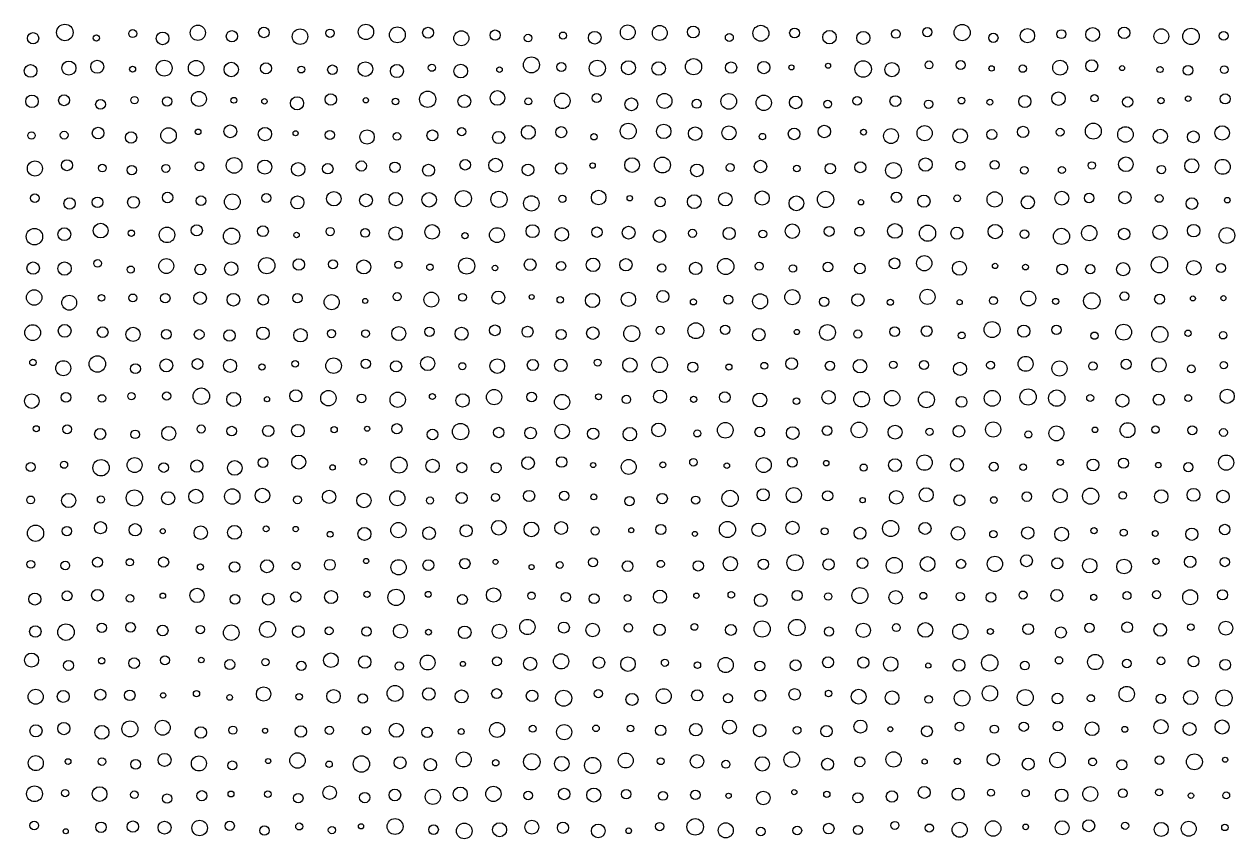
# Model space of a CAD drawing. Extents: x -295 to 305, y -195 to 205.
# Drawn here: x -218.6 to -145.4, y -44.6 to 4.7 of the extents above; entities that cross this region are included whole.
import ezdxf

# ---------------------------------------------------------------- set-up
doc = ezdxf.new("R2010")
doc.units = 0

msp = doc.modelspace()

# ---------------------------------------------------------------- linework, layer by layer
at = {"layer": 'VIA'}
for centre, radius in [((-216.0963, 4.1619), 0.4992), ((-208.0563, 4.1421), 0.4601), ((-204.063, 4.1629), 0.3214), ((-197.8967, 4.1955), 0.4658), ((-195.9965, 4.0166), 0.4809), ((-194.1419, 4.1445), 0.3277), ((-182.0649, 4.1721), 0.4496), ((-180.1279, 4.1339), 0.4499), ((-178.105, 4.1903), 0.3551), ((-174.0175, 4.1112), 0.4819), ((-171.981, 4.13), 0.2971), ((-163.9586, 4.1789), 0.2748), ((-161.8483, 4.1539), 0.4896), ((-157.9024, 3.9655), 0.432), ((-153.9555, 4.0426), 0.4196), ((-152.053, 4.137), 0.344), ((-148.0108, 3.9222), 0.497), ((-218.0188, 3.8089), 0.3429), ((-214.1906, 3.8229), 0.1897), ((-211.9955, 4.0934), 0.2437), ((-210.1917, 3.8032), 0.3856), ((-206.001, 3.9338), 0.341), ((-201.8811, 3.9091), 0.4673), ((-200.0717, 4.1145), 0.2495), ((-192.1287, 3.8093), 0.4541), ((-190.081, 4.0036), 0.3096), ((-188.0941, 3.8216), 0.2316), ((-185.9812, 3.9707), 0.2172), ((-184.0644, 3.841), 0.3811), ((-175.9247, 3.8558), 0.2416), ((-169.8685, 3.8763), 0.4105), ((-167.824, 3.8322), 0.3961), ((-165.8541, 4.0746), 0.2667), ((-159.961, 3.8344), 0.2802), ((-155.845, 4.0578), 0.2716), ((-149.806, 3.9305), 0.45), ((-146.0362, 3.9568), 0.2696), ((-218.1729, 1.8354), 0.383), ((-215.8554, 2.0071), 0.4266), ((-214.1385, 2.0855), 0.3954), ((-210.09, 2.0045), 0.479), ((-208.1642, 2.0031), 0.4681), ((-206.0403, 1.921), 0.436), ((-203.9384, 1.9887), 0.3369), ((-197.9301, 1.9419), 0.443), ((-196.0219, 1.827), 0.3972), ((-193.9109, 2.0247), 0.2142), ((-192.162, 1.823), 0.4107), ((-187.8922, 2.1992), 0.4844), ((-186.0877, 2.0749), 0.2759), ((-183.9083, 1.9916), 0.4891), ((-182.0236, 2.0287), 0.4242), ((-180.1978, 1.9811), 0.4102), ((-178.0871, 2.0885), 0.4896), ((-175.8221, 2.0347), 0.3442), ((-173.8358, 2.0376), 0.3699), ((-172.1688, 2.0509), 0.1529), ((-169.9534, 2.1499), 0.1508), ((-167.833, 1.9481), 0.4966), ((-166.0933, 1.9134), 0.4304), ((-163.8519, 2.1966), 0.2392), ((-161.9425, 2.1849), 0.272), ((-158.1838, 1.9742), 0.223), ((-155.924, 2.0269), 0.4483), ((-154.0128, 2.1411), 0.363), ((-212.0013, 1.9402), 0.179), ((-201.8019, 1.9179), 0.2066), ((-199.9235, 1.9078), 0.286), ((-189.8189, 1.9114), 0.166), ((-160.0689, 1.9828), 0.1639), ((-152.1783, 2.0016), 0.1513), ((-149.8848, 1.9197), 0.1853), ((-148.1929, 1.8684), 0.2923), ((-146.0026, 1.9099), 0.2331), ((-218.087, -0.0061), 0.3778), ((-216.147, 0.0603), 0.3307), ((-213.9424, -0.1925), 0.2957), ((-211.8893, 0.0673), 0.2218), ((-209.9147, -0.0128), 0.2825), ((-207.9956, 0.1383), 0.4525), ((-205.8791, 0.0575), 0.1752), ((-204.033, -0.0071), 0.1642), ((-202.062, -0.1252), 0.3989), ((-200.02, 0.104), 0.3423), ((-197.9026, 0.0577), 0.1609), ((-196.1099, -0.0153), 0.2033), ((-194.1642, 0.119), 0.4915), ((-191.9433, -0.0011), 0.3869), ((-189.9446, 0.1966), 0.4438), ((-188.0781, -0.0111), 0.212), ((-186.0195, 0.0225), 0.4704), ((-183.9446, 0.1959), 0.277), ((-181.8477, -0.1848), 0.3897), ((-179.8492, 0.0173), 0.4555), ((-177.8935, -0.155), 0.274), ((-175.9586, -0.0067), 0.4744), ((-173.844, -0.0975), 0.4643), ((-171.9144, -0.0733), 0.3803), ((-169.9816, -0.1766), 0.2319), ((-168.1907, 0.0287), 0.2601), ((-165.8864, 0.008), 0.3277), ((-163.8768, -0.1834), 0.2546), ((-161.8849, 0.0376), 0.2004), ((-160.1699, -0.0606), 0.1781), ((-158.0606, -0.0202), 0.3673), ((-156.0239, 0.1563), 0.4072), ((-153.8421, 0.178), 0.221), ((-151.8411, -0.0453), 0.308), ((-149.8308, 0.0382), 0.1886), ((-148.1845, 0.1571), 0.1676), ((-145.9433, 0.1403), 0.3043), ((-206.095, -1.8241), 0.3899), ((-188.0751, -1.8823), 0.4205), ((-182.0354, -1.8108), 0.4832), ((-179.8887, -1.8228), 0.4369), ((-170.1815, -1.8286), 0.3795), ((-153.9172, -1.8087), 0.4819), ((-218.1114, -2.0724), 0.224), ((-216.1394, -2.0505), 0.2363), ((-214.0885, -1.9265), 0.3501), ((-212.0977, -2.1918), 0.3442), ((-209.8295, -2.0717), 0.4675), ((-208.0418, -1.8538), 0.1682), ((-204, -1.9847), 0.4024), ((-202.1445, -1.9393), 0.1536), ((-200.0802, -2.0411), 0.2766), ((-197.8291, -2.1629), 0.4361), ((-196.025, -2.1259), 0.231), ((-193.8791, -2.0656), 0.3284), ((-192.1083, -1.8413), 0.245), ((-189.8724, -2.1971), 0.368), ((-186.0873, -1.8717), 0.3334), ((-184.1084, -2.1507), 0.1911), ((-177.9887, -1.9578), 0.4096), ((-175.9472, -1.9124), 0.4265), ((-173.9273, -2.1411), 0.198), ((-172.0084, -1.9768), 0.3504), ((-167.8093, -1.8727), 0.1752), ((-166.1479, -2.1092), 0.4501), ((-164.1189, -1.9313), 0.4592), ((-161.9694, -2.0996), 0.4353), ((-160.0549, -2.0131), 0.2996), ((-158.1612, -1.8551), 0.3385), ((-155.9259, -1.8684), 0.2353), ((-151.9766, -2.0087), 0.4693), ((-149.8657, -2.1229), 0.4244), ((-147.8658, -2.1548), 0.3566), ((-146.1278, -1.9171), 0.4348), ((-217.9076, -4.0699), 0.4554), ((-215.9714, -3.8711), 0.3344), ((-205.8658, -3.8841), 0.4745), ((-204.0103, -3.982), 0.4255), ((-198.1722, -3.9161), 0.3105), ((-191.8945, -3.8448), 0.317), ((-190.0596, -3.8692), 0.4154), ((-181.8035, -3.8632), 0.4459), ((-179.9696, -3.8618), 0.4793), ((-174.0409, -3.9472), 0.3817), ((-164.0609, -3.8298), 0.4037), ((-161.9644, -3.9014), 0.2759), ((-159.8835, -3.8509), 0.2688), ((-154.0073, -3.8837), 0.2251), ((-151.9508, -3.817), 0.4435), ((-147.964, -3.909), 0.428), ((-146.0921, -3.9697), 0.4514), ((-213.8329, -4.0465), 0.2325), ((-212.0551, -4.1667), 0.286), ((-209.9918, -4.0616), 0.2409), ((-207.9605, -3.9366), 0.2687), ((-201.9947, -4.116), 0.4083), ((-200.1995, -4.084), 0.3172), ((-196.1408, -3.9938), 0.3147), ((-194.1092, -4.1748), 0.3621), ((-188.0954, -4.1525), 0.3526), ((-186.0977, -4.0673), 0.3418), ((-184.1909, -3.8889), 0.1646), ((-177.8858, -4.1844), 0.3804), ((-175.8725, -4.0095), 0.242), ((-171.8459, -4.0713), 0.2028), ((-169.8254, -4.0779), 0.3142), ((-168.0067, -3.9939), 0.333), ((-165.9991, -4.1841), 0.474), ((-158.0928, -4.177), 0.2327), ((-155.8204, -4.1603), 0.2119), ((-149.8037, -4.1367), 0.2559), ((-217.9157, -5.865), 0.2566), ((-215.812, -6.1893), 0.3443), ((-214.1251, -6.115), 0.3175), ((-211.9479, -6.1125), 0.3586), ((-209.8869, -5.8241), 0.3178), ((-207.8677, -6.022), 0.292), ((-205.9724, -6.0879), 0.4785), ((-203.9132, -5.8499), 0.2723), ((-202.0391, -6.1227), 0.3937), ((-199.8344, -5.8983), 0.4388), ((-197.8919, -5.994), 0.3856), ((-196.0942, -5.9209), 0.4043), ((-194.0742, -5.962), 0.4368), ((-192.0034, -5.8909), 0.4895), ((-189.8525, -5.9383), 0.4904), ((-187.8952, -6.1797), 0.465), ((-186.0183, -5.9049), 0.2181), ((-183.8252, -5.8246), 0.4424), ((-181.943, -5.8688), 0.1654), ((-180.1023, -6.0929), 0.3025), ((-178.0421, -6.0762), 0.4171), ((-176.1634, -5.9294), 0.407), ((-173.9404, -5.8576), 0.4282), ((-171.8684, -6.1761), 0.4458), ((-170.1086, -5.9417), 0.4938), ((-165.8178, -5.81), 0.3145), ((-164.1587, -6.0449), 0.3721), ((-162.1506, -5.8746), 0.2043), ((-159.8823, -5.9445), 0.4629), ((-157.8754, -6.1159), 0.3969), ((-155.8262, -5.8635), 0.4182), ((-154.1714, -5.8563), 0.2893), ((-152.0112, -5.831), 0.3732), ((-149.9352, -5.8799), 0.2353), ((-147.9599, -6.194), 0.3528), ((-145.8175, -5.9868), 0.169), ((-167.9645, -6.1124), 0.1588), ((-217.9381, -8.1918), 0.4969), ((-216.1295, -8.0436), 0.3862), ((-213.9325, -7.8296), 0.4446), ((-212.0771, -7.9859), 0.1937), ((-209.9238, -8.0841), 0.4691), ((-208.1212, -7.8107), 0.3375), ((-206.0172, -8.1683), 0.4962), ((-204.1222, -7.862), 0.3291), ((-202.0907, -8.0936), 0.1624), ((-200.0568, -7.8848), 0.249), ((-197.9432, -7.9669), 0.266), ((-196.0992, -8.0062), 0.4043), ((-193.8931, -7.9044), 0.4439), ((-191.9067, -8.1299), 0.1928), ((-189.9757, -8.0984), 0.449), ((-187.8243, -7.8605), 0.3929), ((-186.0487, -8.0566), 0.4091), ((-183.9281, -7.9211), 0.3153), ((-182.0131, -7.9544), 0.3874), ((-180.1472, -8.1601), 0.3765), ((-178.1485, -7.9891), 0.2463), ((-175.9362, -8.001), 0.3652), ((-173.9004, -8.0307), 0.2373), ((-172.1166, -7.8591), 0.4358), ((-169.8839, -7.8726), 0.3021), ((-168.0567, -7.8948), 0.2746), ((-165.9116, -7.8467), 0.4457), ((-163.9406, -7.9853), 0.4892), ((-162.1669, -7.9828), 0.3627), ((-159.8495, -7.8844), 0.4313), ((-158.0865, -8.0474), 0.2605), ((-155.8432, -8.1778), 0.489), ((-154.1648, -7.9797), 0.465), ((-152.0569, -8.0353), 0.3468), ((-149.8885, -7.93), 0.4293), ((-147.854, -7.8298), 0.38), ((-145.8397, -8.1233), 0.4748), ((-203.891, -9.946), 0.4913), ((-191.8041, -9.9673), 0.4908), ((-184.1626, -9.8962), 0.4092), ((-176.1396, -9.9996), 0.4906), ((-165.935, -9.8094), 0.3273), ((-164.1395, -9.8014), 0.4603), ((-149.9179, -9.8915), 0.4937), ((-218.0119, -10.0954), 0.3768), ((-216.1179, -10.124), 0.4065), ((-214.1159, -9.8078), 0.2277), ((-212.1127, -10.1815), 0.2121), ((-209.9656, -9.97), 0.4512), ((-207.9075, -10.1769), 0.3278), ((-206.0384, -10.1303), 0.4041), ((-201.9557, -9.8744), 0.3456), ((-199.8873, -9.8635), 0.2725), ((-198.0254, -10.0276), 0.4247), ((-195.9345, -9.8888), 0.2189), ((-194.0278, -10.042), 0.1913), ((-190.088, -10.0874), 0.1665), ((-187.969, -9.8877), 0.3561), ((-186.0948, -9.9716), 0.2752), ((-182.1733, -9.8892), 0.3719), ((-180.0111, -10.0927), 0.2475), ((-177.9613, -10.116), 0.3739), ((-174.1174, -9.9799), 0.2418), ((-172.0799, -10.119), 0.226), ((-169.9657, -10.0287), 0.2919), ((-168.0325, -10.1186), 0.3259), ((-162.0123, -10.1016), 0.4248), ((-159.8562, -9.965), 0.162), ((-158.0187, -10.0349), 0.1753), ((-155.8049, -10.1733), 0.3219), ((-154.0988, -10.162), 0.2823), ((-152.1168, -10.1647), 0.3982), ((-147.8433, -10.0732), 0.4409), ((-146.1951, -10.0912), 0.2757), ((-217.9566, -11.8753), 0.4665), ((-213.8905, -11.8915), 0.199), ((-211.9884, -11.9021), 0.2386), ((-210.0312, -11.913), 0.2899), ((-207.9208, -11.9158), 0.3802), ((-205.9062, -12.0097), 0.3852), ((-204.1027, -12.0111), 0.3204), ((-202.0375, -11.9179), 0.2798), ((-199.9665, -12.1548), 0.4561), ((-196.0053, -11.825), 0.2489), ((-193.9393, -12.0003), 0.4488), ((-192.0532, -11.8622), 0.2351), ((-189.8903, -11.8778), 0.3917), ((-187.8739, -11.8414), 0.1504), ((-184.1954, -12.0566), 0.4309), ((-182.0228, -11.9819), 0.4323), ((-179.942, -11.8101), 0.3633), ((-174.0646, -12.1041), 0.4558), ((-172.1137, -11.8551), 0.4551), ((-168.1478, -12.0167), 0.3719), ((-163.9467, -11.8355), 0.4572), ((-157.8504, -11.9304), 0.4495), ((-154.0071, -12.0797), 0.496), ((-152.041, -11.8013), 0.2644), ((-149.9072, -11.9692), 0.3025), ((-215.8354, -12.1898), 0.4503), ((-197.9394, -12.0831), 0.1502), ((-186.1479, -12.0129), 0.1956), ((-178.0947, -12.1378), 0.1871), ((-175.9854, -12.009), 0.2765), ((-170.1968, -12.1324), 0.2863), ((-166.1902, -12.1655), 0.182), ((-161.9999, -12.1598), 0.1568), ((-159.9582, -12.0623), 0.2382), ((-156.1908, -12.1117), 0.1859), ((-147.8932, -11.9322), 0.1526), ((-146.0511, -11.9144), 0.1546), ((-218.045, -13.9993), 0.4797), ((-216.1106, -13.8914), 0.3854), ((-213.8113, -13.9698), 0.3245), ((-211.9747, -14.1086), 0.4307), ((-209.9655, -14.1029), 0.2957), ((-207.9764, -14.1135), 0.2943), ((-206.1423, -14.177), 0.3437), ((-204.1193, -14.0433), 0.3791), ((-201.8517, -14.1591), 0.4065), ((-199.9763, -14.0576), 0.2489), ((-197.9206, -14.0585), 0.2325), ((-195.9086, -14.0535), 0.4271), ((-194.0554, -13.9489), 0.2792), ((-192.1134, -14.0636), 0.3952), ((-190.096, -13.859), 0.3244), ((-188.1255, -13.9501), 0.3336), ((-186.0956, -14.1129), 0.3002), ((-184.1758, -14.0342), 0.3795), ((-181.8241, -14.0581), 0.4829), ((-180.1086, -13.8607), 0.2443), ((-177.9501, -13.8846), 0.4795), ((-176.1751, -13.8258), 0.2801), ((-174.1403, -14.123), 0.381), ((-171.8428, -13.9612), 0.156), ((-169.99, -13.9907), 0.4816), ((-168.1602, -14.0855), 0.2463), ((-165.9243, -13.9467), 0.2932), ((-163.9945, -13.9065), 0.3262), ((-160.0379, -13.8166), 0.4845), ((-158.1204, -13.9077), 0.368), ((-156.1463, -13.8313), 0.281), ((-152.0815, -13.9724), 0.478), ((-149.8967, -14.1075), 0.4889), ((-148.1902, -14.0367), 0.1914), ((-161.8747, -14.1718), 0.207), ((-153.8449, -14.1838), 0.2204), ((-146.0725, -14.1587), 0.224), ((-218.0276, -15.8026), 0.1939), ((-216.1941, -16.1507), 0.4531), ((-214.1314, -15.8963), 0.498), ((-211.8296, -16.1824), 0.2992), ((-209.9657, -15.9817), 0.3905), ((-208.0784, -15.8975), 0.3231), ((-206.1105, -16.0062), 0.3957), ((-204.1845, -16.0834), 0.1886), ((-202.1724, -15.8888), 0.199), ((-199.8495, -16.001), 0.47), ((-197.9042, -15.8857), 0.2876), ((-196.0711, -16.039), 0.338), ((-194.1611, -15.8698), 0.4254), ((-192.0694, -16.0322), 0.2141), ((-189.9539, -16.0229), 0.441), ((-187.8048, -15.9577), 0.3379), ((-186.1109, -15.9748), 0.376), ((-183.8809, -15.8137), 0.206), ((-181.9369, -15.9621), 0.4334), ((-180.1375, -15.9498), 0.4717), ((-178.1317, -16.0833), 0.3068), ((-175.9512, -16.0862), 0.1868), ((-173.8123, -16.0054), 0.2081), ((-172.1549, -15.8777), 0.3578), ((-169.8428, -16.0047), 0.2784), ((-168.0194, -16.0314), 0.4091), ((-166.0111, -15.9477), 0.2285), ((-164.1576, -15.9598), 0.2728), ((-161.9784, -16.1922), 0.3978), ((-160.1289, -15.9669), 0.2381), ((-158.0125, -15.8879), 0.4506), ((-155.9632, -16.1709), 0.4583), ((-153.9428, -16.0223), 0.2536), ((-151.9362, -15.9168), 0.306), ((-149.95, -15.9567), 0.4381), ((-147.9901, -16.1931), 0.236), ((-146.035, -15.9648), 0.2208), ((-207.8509, -17.8472), 0.4987), ((-202.1346, -17.823), 0.3677), ((-200.1631, -17.9634), 0.4665), ((-190.1466, -17.8985), 0.4611), ((-180.1141, -17.8652), 0.3939), ((-169.9264, -17.9163), 0.4055), ((-167.9267, -18.0255), 0.4732), ((-166.0839, -17.9647), 0.4678), ((-160.0302, -17.9723), 0.4805), ((-157.8616, -17.8962), 0.4901), ((-156.1283, -17.9644), 0.4939), ((-145.8245, -17.8529), 0.4284), ((-218.1018, -18.1421), 0.4403), ((-216.0304, -17.9189), 0.2949), ((-213.856, -17.9814), 0.2268), ((-212.0745, -17.8444), 0.2194), ((-209.9441, -17.8351), 0.2501), ((-205.8928, -18.038), 0.4227), ((-203.8738, -18.0274), 0.1574), ((-198.1584, -17.9792), 0.2654), ((-195.9761, -18.0611), 0.4633), ((-193.8799, -17.8658), 0.1803), ((-192.0501, -18.1036), 0.4037), ((-187.8821, -17.8935), 0.2931), ((-186.0354, -18.1941), 0.459), ((-183.8306, -17.8805), 0.1808), ((-182.1478, -18.0427), 0.2529), ((-178.0846, -18.0359), 0.1879), ((-176.1988, -17.9055), 0.3276), ((-174.0818, -18.0744), 0.4175), ((-171.8695, -18.1414), 0.1974), ((-164.0107, -18.0566), 0.4836), ((-161.8859, -18.1869), 0.3302), ((-154.1082, -17.9509), 0.2113), ((-152.1596, -18.1154), 0.3892), ((-149.9578, -18.057), 0.3353), ((-148.1802, -17.9616), 0.2062), ((-217.8285, -19.8106), 0.1816), ((-215.9565, -19.8491), 0.2673), ((-209.8157, -20.0977), 0.4273), ((-207.8613, -19.8324), 0.247), ((-206.0094, -19.9585), 0.2908), ((-203.8005, -19.9494), 0.341), ((-202.0061, -19.9322), 0.3796), ((-199.8163, -19.8763), 0.1898), ((-197.8202, -19.8142), 0.1542), ((-196.0218, -19.8133), 0.3088), ((-192.1733, -19.9881), 0.4961), ((-189.8671, -20.042), 0.3164), ((-187.9409, -20.0747), 0.3529), ((-186.0342, -19.9776), 0.4389), ((-181.9415, -20.1428), 0.4087), ((-180.1983, -19.8883), 0.4145), ((-176.1685, -19.903), 0.4729), ((-174.0853, -20.0118), 0.2883), ((-172.0942, -20.0749), 0.3839), ((-170.014, -19.9329), 0.2887), ((-168.0846, -19.8858), 0.474), ((-165.9046, -20.0217), 0.42), ((-162.0431, -19.9679), 0.3484), ((-159.9721, -19.8603), 0.4573), ((-156.1501, -20.0931), 0.4527), ((-153.8182, -19.8829), 0.1682), ((-151.8491, -19.9001), 0.4497), ((-150.1604, -19.8691), 0.2225), ((-147.9368, -19.9048), 0.2718), ((-213.9638, -20.1337), 0.3387), ((-211.8491, -20.1538), 0.2586), ((-193.8727, -20.1591), 0.3215), ((-184.1572, -20.1177), 0.3412), ((-177.8632, -20.0981), 0.2143), ((-163.8199, -19.9987), 0.2146), ((-157.8485, -20.1594), 0.2134), ((-146.0478, -20.0414), 0.2346), ((-218.1585, -22.133), 0.2715), ((-216.143, -21.995), 0.2127), ((-213.9104, -22.1763), 0.4962), ((-211.8803, -22.012), 0.453), ((-210.1235, -22.1675), 0.2857), ((-208.1223, -22.0744), 0.3691), ((-205.8239, -22.1869), 0.4412), ((-204.1217, -21.8648), 0.2919), ((-201.9604, -21.8274), 0.424), ((-198.0593, -21.8011), 0.2071), ((-195.8956, -22.0146), 0.4841), ((-193.8648, -22.0636), 0.4033), ((-192.0964, -22.1683), 0.3049), ((-190.0221, -22.1783), 0.2997), ((-188.0905, -21.8942), 0.3798), ((-186.0626, -21.8271), 0.3168), ((-184.1555, -22.013), 0.1541), ((-182.0055, -22.1278), 0.4523), ((-179.9394, -21.9998), 0.179), ((-178.0937, -21.8435), 0.2276), ((-176.077, -22.0473), 0.1689), ((-173.8435, -22.0098), 0.4539), ((-172.1157, -21.8439), 0.293), ((-170.0649, -21.8981), 0.1651), ((-167.8019, -22.1668), 0.2173), ((-165.9052, -22.0154), 0.3864), ((-164.1209, -21.8642), 0.4656), ((-162.1614, -22.0037), 0.3906), ((-159.9342, -22.1149), 0.2719), ((-158.1553, -22.1393), 0.1966), ((-155.9114, -21.8522), 0.1847), ((-153.934, -22.0062), 0.3592), ((-152.0981, -21.8928), 0.3074), ((-149.9863, -22.0136), 0.1637), ((-148.174, -22.1396), 0.2774), ((-145.8851, -21.8633), 0.4579), ((-199.913, -22.1558), 0.1673), ((-204.1508, -23.8538), 0.4414), ((-172.0252, -23.8282), 0.4558), ((-164.0209, -23.8085), 0.4245), ((-154.0818, -23.8963), 0.4873), ((-218.167, -24.122), 0.2374), ((-215.8645, -24.1545), 0.4284), ((-213.9189, -24.0964), 0.2153), ((-211.8948, -24.0027), 0.491), ((-209.8503, -24.0183), 0.3961), ((-208.1782, -23.9101), 0.4303), ((-205.9762, -23.914), 0.4644), ((-202.0329, -24.1137), 0.2397), ((-200.1197, -23.9338), 0.4034), ((-198.0152, -24.1556), 0.4372), ((-195.9952, -24.0197), 0.4551), ((-194.0212, -24.1597), 0.2176), ((-192.1109, -24.0013), 0.3324), ((-190.0664, -23.9725), 0.2411), ((-188.0295, -23.883), 0.3421), ((-185.9068, -23.8801), 0.2855), ((-184.1177, -23.9374), 0.1813), ((-181.958, -24.195), 0.2782), ((-179.9874, -24.0397), 0.3145), ((-177.9589, -24.1306), 0.2455), ((-175.8782, -24.0314), 0.4917), ((-173.879, -23.8121), 0.3673), ((-169.9788, -23.8785), 0.307), ((-167.865, -24.136), 0.1621), ((-165.8328, -23.9644), 0.4128), ((-162.0144, -24.1393), 0.3309), ((-159.9388, -24.1279), 0.2012), ((-157.9384, -23.9221), 0.2869), ((-155.9253, -23.8685), 0.4317), ((-152.139, -23.8479), 0.2261), ((-149.8077, -23.9121), 0.4032), ((-147.8591, -23.8149), 0.3903), ((-146.0795, -23.9117), 0.3788), ((-213.9403, -25.8018), 0.3677), ((-211.8413, -25.9279), 0.372), ((-195.9322, -25.9478), 0.4606), ((-189.8647, -25.8029), 0.4436), ((-187.894, -25.9056), 0.4442), ((-186.0912, -25.8195), 0.3851), ((-180.0696, -25.9063), 0.3064), ((-176.0381, -25.9097), 0.4892), ((-174.1504, -25.9272), 0.4056), ((-172.1095, -25.8084), 0.3981), ((-166.1692, -25.8497), 0.4921), ((-164.0935, -25.8441), 0.3647), ((-145.9729, -25.9154), 0.318), ((-217.8726, -26.1346), 0.4922), ((-215.9729, -26.0043), 0.284), ((-210.1817, -26.0111), 0.1529), ((-207.8813, -26.1071), 0.4084), ((-205.844, -26.084), 0.4181), ((-203.929, -25.8745), 0.1785), ((-202.1403, -25.8846), 0.1646), ((-200.0634, -26.199), 0.1774), ((-197.9865, -26.1779), 0.3913), ((-194.0813, -26.1396), 0.3835), ((-191.8371, -25.9888), 0.3636), ((-184.0345, -25.9986), 0.2464), ((-181.8498, -25.9534), 0.1533), ((-178.0039, -26.1747), 0.153), ((-170.1658, -26.0215), 0.2106), ((-168.0219, -26.1354), 0.3583), ((-162.1022, -26.1437), 0.4097), ((-159.9614, -26.1912), 0.2216), ((-157.8827, -26.122), 0.3704), ((-155.8324, -26.1964), 0.4209), ((-153.87, -25.9757), 0.1883), ((-152.079, -26.1034), 0.2166), ((-150.1715, -26.1543), 0.1755), ((-147.9572, -26.1987), 0.3679), ((-218.1521, -28.0173), 0.2365), ((-214.1234, -27.8938), 0.301), ((-212.1693, -27.8947), 0.2181), ((-210.1305, -27.8798), 0.3083), ((-203.8795, -28.1334), 0.3908), ((-200.0792, -28.0474), 0.3296), ((-197.8844, -27.8189), 0.1567), ((-195.9203, -28.1984), 0.4608), ((-194.1178, -28.0673), 0.3284), ((-191.9164, -27.9737), 0.3149), ((-190.0598, -27.8669), 0.1511), ((-184.1697, -27.895), 0.2794), ((-182.0751, -28.1321), 0.3237), ((-180.0702, -27.9969), 0.2192), ((-177.8, -28.1115), 0.3135), ((-175.8655, -27.9854), 0.4358), ((-173.8668, -28.0147), 0.3159), ((-171.9543, -27.9182), 0.4884), ((-169.9246, -28.0255), 0.3419), ((-167.877, -27.9451), 0.3236), ((-165.9531, -28.0838), 0.4871), ((-163.9371, -27.9966), 0.4463), ((-161.9155, -27.9962), 0.2814), ((-159.8684, -27.9945), 0.4616), ((-157.958, -27.8037), 0.36), ((-156.0945, -27.9532), 0.3346), ((-154.1335, -28.1007), 0.4376), ((-152.0563, -28.1512), 0.4453), ((-150.1329, -27.8417), 0.1907), ((-148.0627, -27.867), 0.3459), ((-145.9698, -27.8769), 0.2823), ((-216.0705, -28.0828), 0.2618), ((-207.9005, -28.1784), 0.1864), ((-205.8386, -28.1784), 0.3165), ((-202.1096, -28.1056), 0.2372), ((-187.8821, -28.1813), 0.1538), ((-186.1782, -28.0596), 0.2032), ((-217.9129, -30.1206), 0.3627), ((-215.968, -29.9257), 0.3015), ((-214.1241, -29.888), 0.3537), ((-212.1575, -30.076), 0.2291), ((-210.1741, -29.9188), 0.1652), ((-208.1063, -29.8983), 0.4333), ((-205.8123, -30.135), 0.2976), ((-203.8016, -30.1252), 0.3564), ((-202.1422, -29.9918), 0.3055), ((-200.0024, -29.9978), 0.3924), ((-197.8289, -29.8308), 0.1921), ((-196.0745, -30.0209), 0.4959), ((-194.1292, -29.8307), 0.178), ((-192.0638, -30.1483), 0.2995), ((-190.1783, -29.8724), 0.4323), ((-187.8881, -29.9172), 0.2234), ((-185.806, -30.0008), 0.2775), ((-184.0982, -30.0966), 0.3008), ((-182.0793, -30.0508), 0.2065), ((-180.1191, -29.9759), 0.3996), ((-177.9151, -29.918), 0.1589), ((-175.8049, -29.8595), 0.199), ((-174.0255, -30.1914), 0.3791), ((-171.8211, -29.9002), 0.3076), ((-169.9492, -29.9677), 0.2218), ((-168.0314, -29.9067), 0.4836), ((-165.8645, -30.0164), 0.4069), ((-164.1973, -29.9235), 0.2106), ((-161.9595, -29.971), 0.2564), ((-160.1074, -30.021), 0.2948), ((-158.1641, -29.8747), 0.2433), ((-156.1236, -29.9009), 0.3588), ((-153.8888, -30.0138), 0.1856), ((-151.8816, -29.9105), 0.2409), ((-150.0904, -29.8527), 0.2426), ((-148.0629, -30.0076), 0.4515), ((-146.1123, -29.8628), 0.3073), ((-188.1348, -31.8085), 0.4623), ((-173.9397, -31.9311), 0.4918), ((-171.8391, -31.8444), 0.4985), ((-145.903, -31.8801), 0.4204), ((-217.8839, -32.0846), 0.3457), ((-216.0324, -32.1212), 0.499), ((-213.8685, -31.8581), 0.2805), ((-212.1256, -31.8282), 0.2885), ((-210.1856, -32.0226), 0.3257), ((-207.911, -31.9627), 0.2502), ((-206.0387, -32.1546), 0.4698), ((-203.8408, -31.9589), 0.4835), ((-201.9833, -32.0829), 0.3518), ((-200.1252, -32.0435), 0.2389), ((-197.8548, -32.0851), 0.2815), ((-195.811, -32.0612), 0.425), ((-194.1141, -32.1214), 0.173), ((-191.9244, -32.1323), 0.3821), ((-189.8279, -32.0727), 0.4337), ((-185.9278, -31.8421), 0.333), ((-184.1903, -31.9912), 0.4096), ((-182.0238, -31.8594), 0.253), ((-180.1458, -31.9815), 0.347), ((-178.0327, -31.8053), 0.2057), ((-175.8283, -31.9846), 0.33), ((-169.8968, -32.0854), 0.2772), ((-167.8222, -32.0119), 0.4325), ((-165.8278, -31.8455), 0.2381), ((-164.0742, -31.9887), 0.4451), ((-161.9605, -32.0902), 0.4593), ((-160.1407, -32.0821), 0.1799), ((-157.8536, -31.9361), 0.3259), ((-155.8803, -32.1425), 0.3336), ((-154.151, -31.8606), 0.283), ((-151.8683, -31.8271), 0.3234), ((-149.869, -31.981), 0.3839), ((-148.023, -31.8145), 0.197), ((-218.1097, -33.8136), 0.4247), ((-213.87, -33.8544), 0.1927), ((-210.0496, -33.8251), 0.2727), ((-207.8524, -33.8105), 0.1682), ((-200.0091, -33.8195), 0.4421), ((-197.9666, -33.9261), 0.3744), ((-194.1643, -33.9582), 0.4512), ((-189.9783, -33.8865), 0.2705), ((-187.9629, -34.0348), 0.3978), ((-186.0983, -33.8878), 0.46), ((-183.8094, -33.9671), 0.3499), ((-182.0536, -34.0564), 0.4407), ((-176.1448, -34.1103), 0.4592), ((-169.954, -33.9431), 0.3336), ((-167.8238, -33.9582), 0.3394), ((-166.1695, -34.0513), 0.4369), ((-160.182, -33.9808), 0.4952), ((-155.9926, -33.8254), 0.2208), ((-153.806, -33.9279), 0.4627), ((-149.8271, -33.8587), 0.237), ((-147.8584, -33.8898), 0.328), ((-215.8769, -34.1361), 0.3001), ((-211.9109, -33.9988), 0.3246), ((-206.1308, -34.0843), 0.3054), ((-203.9742, -33.9404), 0.2192), ((-201.8009, -34.1658), 0.2832), ((-195.8813, -34.1746), 0.2509), ((-192.0291, -34.045), 0.1518), ((-179.8197, -33.9747), 0.2152), ((-177.8575, -34.1145), 0.1977), ((-174.0832, -34.1686), 0.3008), ((-171.9173, -34.1244), 0.3292), ((-163.8956, -34.1422), 0.1571), ((-162.0453, -34.1209), 0.3614), ((-158.0566, -34.1404), 0.2692), ((-151.885, -34.0208), 0.2609), ((-145.9456, -34.097), 0.3269), ((-217.8635, -36.0294), 0.4539), ((-216.1933, -36.0113), 0.3632), ((-213.9513, -35.909), 0.3325), ((-212.176, -35.9418), 0.3184), ((-210.1545, -35.9446), 0.1614), ((-208.1404, -35.8449), 0.1878), ((-204.0824, -35.866), 0.4339), ((-201.93, -36.0267), 0.1953), ((-199.8537, -36.0016), 0.4097), ((-198.0891, -36.1391), 0.2803), ((-196.1369, -35.8258), 0.4816), ((-194.0943, -35.862), 0.3761), ((-192.1103, -36.0114), 0.3936), ((-189.9922, -35.841), 0.3032), ((-187.8498, -35.9727), 0.3482), ((-185.9406, -36.1205), 0.4853), ((-183.8477, -35.8416), 0.251), ((-181.8084, -36.1903), 0.3647), ((-179.8908, -35.9921), 0.4501), ((-177.8672, -35.9488), 0.3363), ((-176.0023, -36.1203), 0.2777), ((-174.0568, -35.9659), 0.3324), ((-171.9751, -35.881), 0.3474), ((-169.9211, -35.8378), 0.199), ((-168.1065, -36.0256), 0.4477), ((-166.081, -36.0877), 0.4135), ((-161.8515, -36.121), 0.4698), ((-160.1685, -35.8227), 0.4659), ((-158.0342, -36.0787), 0.486), ((-156.0826, -36.14), 0.3233), ((-151.8983, -35.8673), 0.4669), ((-148.0307, -36.0759), 0.4264), ((-146.0164, -36.1032), 0.4917), ((-206.1349, -36.0684), 0.1718), ((-163.8748, -36.1903), 0.2325), ((-154.0638, -36.1224), 0.2184), ((-149.8416, -36.1475), 0.283), ((-217.8469, -38.0874), 0.3677), ((-216.1622, -37.9565), 0.371), ((-213.857, -38.1823), 0.4208), ((-212.1632, -37.9751), 0.483), ((-210.1779, -37.9021), 0.4512), ((-207.878, -38.1937), 0.3446), ((-205.9368, -38.0527), 0.2446), ((-203.9941, -38.0863), 0.1531), ((-201.8315, -38.1301), 0.3417), ((-200.1035, -38.0622), 0.2534), ((-197.8705, -38.0799), 0.2534), ((-196.0588, -38.0567), 0.4254), ((-194.1955, -38.1864), 0.3185), ((-192.1339, -38.1379), 0.1794), ((-189.9665, -38.0384), 0.4544), ((-187.8074, -37.9681), 0.2102), ((-185.9109, -38.17), 0.4563), ((-183.9859, -37.9402), 0.1988), ((-181.9025, -37.953), 0.1974), ((-180.0759, -38.0678), 0.3152), ((-177.9506, -38.0259), 0.3778), ((-175.9163, -37.8638), 0.4208), ((-174.0909, -38.0761), 0.373), ((-171.8241, -38.0527), 0.2314), ((-170.0492, -38.1154), 0.3453), ((-168, -37.8365), 0.3957), ((-166.19, -37.9923), 0.15), ((-163.9752, -38.1195), 0.329), ((-162.0027, -37.8375), 0.2647), ((-159.9047, -37.9894), 0.2496), ((-158.1246, -37.8414), 0.2806), ((-156.0691, -37.8108), 0.2816), ((-153.9942, -37.9667), 0.4125), ((-152.0153, -38.0014), 0.1797), ((-149.829, -37.8401), 0.4271), ((-148.0977, -37.9836), 0.3892), ((-146.1328, -37.858), 0.4255), ((-210.0688, -39.8492), 0.3954), ((-202.0315, -39.8861), 0.4682), ((-191.9825, -39.8243), 0.4544), ((-187.866, -39.9638), 0.4971), ((-182.1915, -39.8864), 0.4519), ((-172.1512, -39.832), 0.4745), ((-165.9935, -39.8207), 0.4629), ((-159.9697, -39.8337), 0.3726), ((-156.0801, -39.8571), 0.4682), ((-147.8061, -39.9637), 0.48), ((-217.8569, -40.0434), 0.4549), ((-215.9049, -39.95), 0.1717), ((-213.8594, -39.9493), 0.2314), ((-211.8209, -40.1133), 0.2952), ((-207.9933, -40.0664), 0.4541), ((-205.9772, -40.1879), 0.2714), ((-203.8034, -39.9196), 0.1558), ((-200.1252, -40.1155), 0.1957), ((-198.1685, -40.0977), 0.4947), ((-195.8279, -40.0213), 0.3608), ((-194.0008, -40.1451), 0.3744), ((-190.049, -40.0241), 0.1942), ((-186.0555, -40.0819), 0.4423), ((-184.1876, -40.1855), 0.4902), ((-180.0745, -39.932), 0.2053), ((-177.8838, -39.9355), 0.4091), ((-176.1315, -40.1134), 0.239), ((-173.9306, -40.0905), 0.4331), ((-169.9843, -40.116), 0.3633), ((-168.039, -39.9638), 0.3028), ((-164.1153, -39.9498), 0.1542), ((-162.1394, -39.9393), 0.1867), ((-157.8529, -40.1027), 0.3597), ((-153.9658, -39.9697), 0.2332), ((-152.1912, -40.1451), 0.3009), ((-149.918, -39.8701), 0.2576), ((-145.9487, -39.8402), 0.1551), ((-217.9344, -41.8989), 0.4769), ((-216.079, -41.8604), 0.2151), ((-213.9992, -41.9162), 0.4442), ((-207.8111, -42.0152), 0.3059), ((-200.0887, -41.8358), 0.4121), ((-196.1464, -41.9714), 0.3528), ((-193.8523, -42.0857), 0.4582), ((-192.1905, -41.9156), 0.4228), ((-190.189, -41.9085), 0.4603), ((-185.9078, -41.9148), 0.3469), ((-184.1206, -41.9745), 0.4238), ((-182.1606, -41.9214), 0.2905), ((-177.9787, -41.9639), 0.2853), ((-171.9949, -41.8034), 0.1548), ((-164.1425, -41.8175), 0.36), ((-162.0863, -41.9223), 0.3645), ((-160.1067, -41.834), 0.206), ((-158.0163, -41.8629), 0.2286), ((-155.8326, -41.9925), 0.3771), ((-154.1045, -41.9113), 0.4502), ((-152.1411, -41.8694), 0.2624), ((-149.9374, -41.8144), 0.2118), ((-211.8957, -41.9596), 0.2296), ((-209.9189, -42.1934), 0.2822), ((-206.0542, -41.9129), 0.1807), ((-203.8316, -41.9208), 0.1989), ((-201.9891, -42.1659), 0.289), ((-197.9709, -42.1322), 0.3105), ((-188.0909, -41.999), 0.2575), ((-179.9364, -42.0271), 0.2675), ((-175.9693, -42.0212), 0.1598), ((-173.871, -42.15), 0.4092), ((-170.028, -41.9355), 0.1891), ((-168.1496, -42.14), 0.3066), ((-166.0922, -42.0657), 0.3449), ((-148.0162, -42.0131), 0.168), ((-145.8832, -41.996), 0.2083), ((-217.9466, -43.8152), 0.2619), ((-213.9127, -43.9234), 0.3155), ((-211.983, -43.8858), 0.3456), ((-210.0712, -43.948), 0.3902), ((-207.9502, -43.9694), 0.4699), ((-206.1301, -43.8438), 0.2797), ((-204.0294, -44.1259), 0.2831), ((-201.9306, -43.8788), 0.2124), ((-199.9502, -44.0946), 0.2202), ((-198.1934, -43.8679), 0.1553), ((-196.1341, -43.8825), 0.4797), ((-193.8028, -44.0706), 0.2868), ((-191.9503, -44.148), 0.476), ((-189.8107, -44.0729), 0.4234), ((-187.8688, -43.9177), 0.4219), ((-185.9838, -43.9588), 0.3392), ((-183.8509, -44.1423), 0.4139), ((-180.1358, -43.8809), 0.2517), ((-177.9872, -43.9007), 0.498), ((-176.1418, -44.1122), 0.4561), ((-171.817, -44.1187), 0.2659), ((-169.9144, -44.0052), 0.3223), ((-168.143, -44.091), 0.2758), ((-165.9162, -43.8106), 0.2417), ((-163.8331, -43.9732), 0.2442), ((-161.9968, -44.077), 0.4549), ((-159.9706, -43.9985), 0.4659), ((-158.0051, -43.9017), 0.1703), ((-155.803, -43.9555), 0.4248), ((-154.1945, -43.8303), 0.362), ((-151.9945, -43.8377), 0.2148), ((-149.8141, -44.057), 0.4275), ((-148.1506, -44.0143), 0.4532), ((-145.9642, -43.9397), 0.1914), ((-216.0486, -44.17), 0.1532), ((-182.0087, -44.1384), 0.1685), ((-174.0231, -44.1824), 0.2665)]:
    msp.add_circle(centre, radius, dxfattribs=at)

doc.saveas('drawing.dxf')
